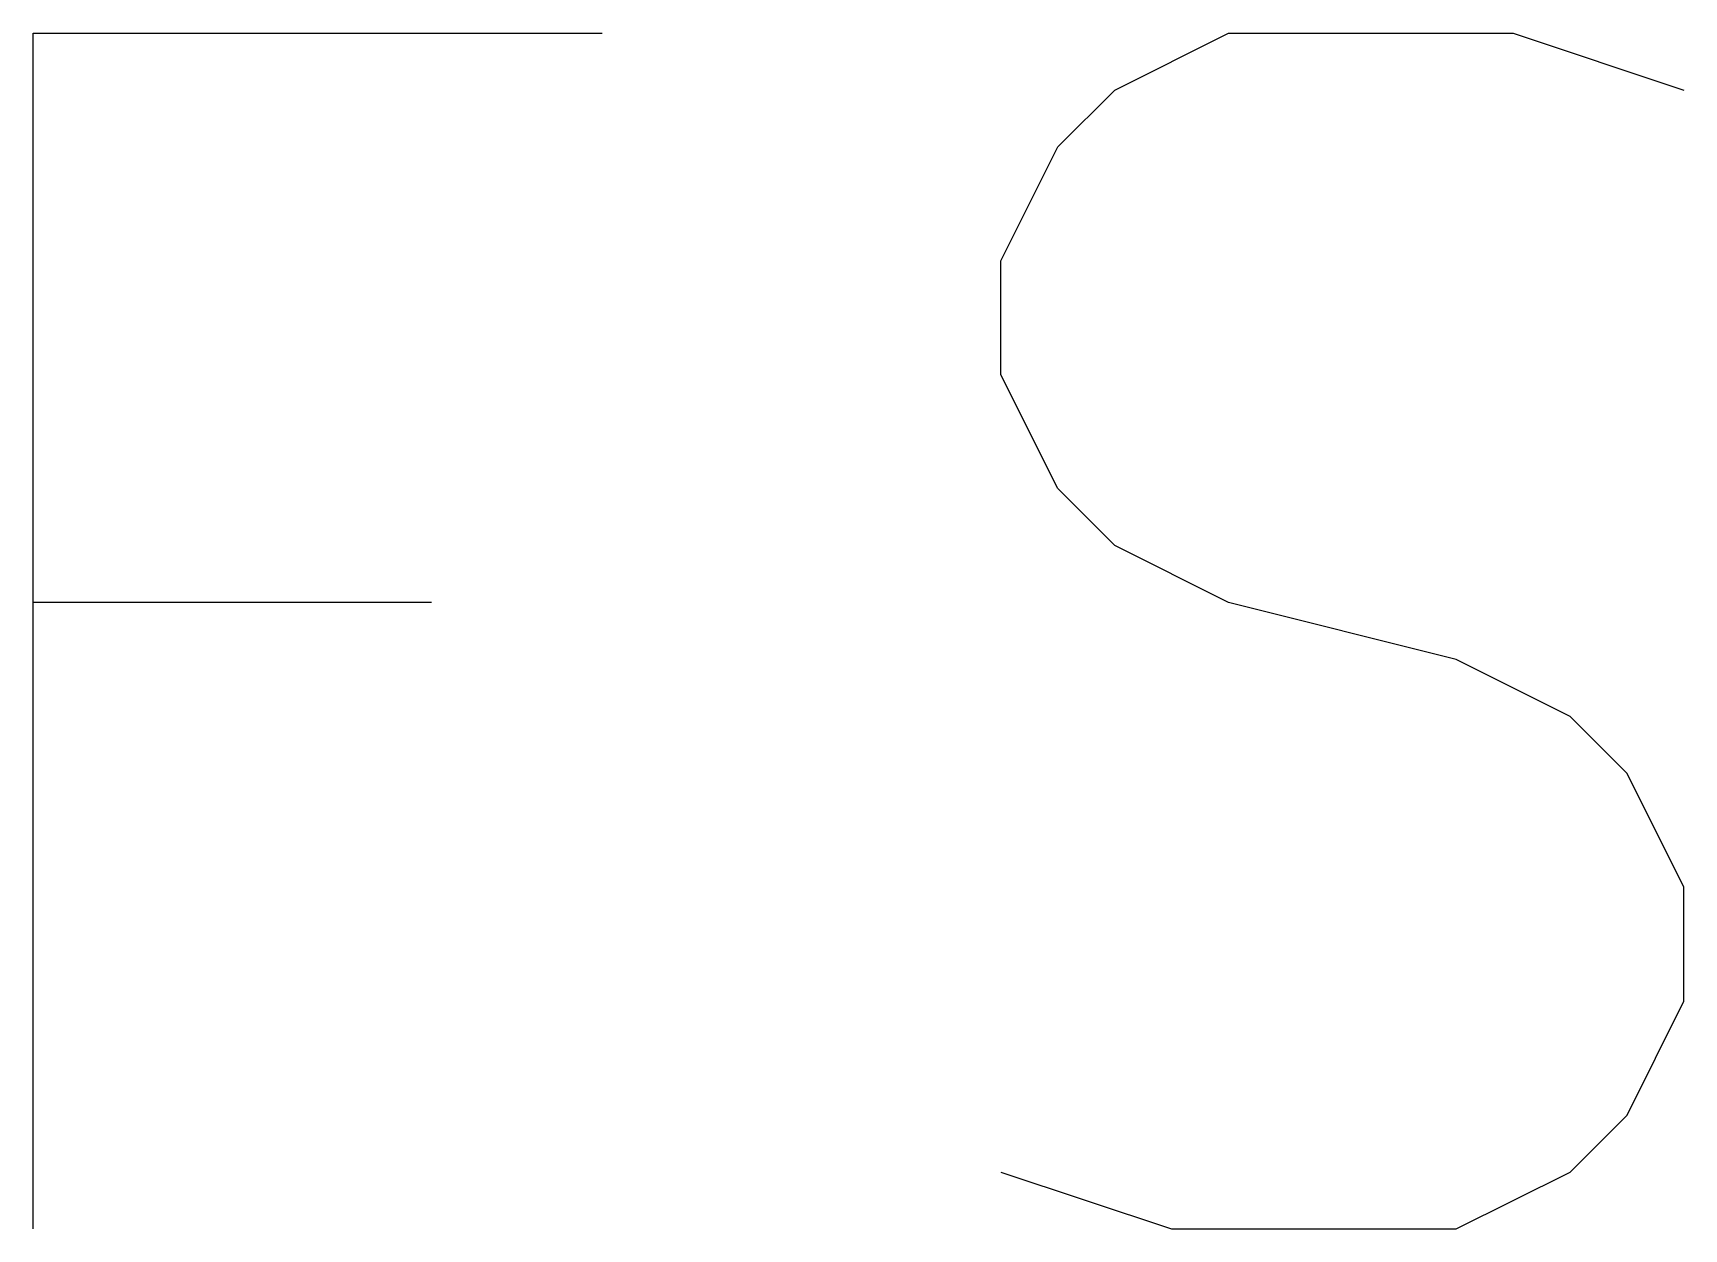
# Model space of a CAD drawing. Header units: inches. Extents: x 0.4 to 16.1, y -11.3 to -0.4.
# Drawn here: x 2.6 to 2.669, y -8.0428 to -7.9928 of the extents above; entities that cross this region are included whole.
import ezdxf

# ---------------------------------------------------------------- set-up
doc = ezdxf.new("R2010")
doc.units = ezdxf.units.IN
doc.header["$MEASUREMENT"] = 0
doc.layers.add('GREENSIXTYFIVE', color=129, linetype='CONTINUOUS')

msp = doc.modelspace()

# ---------------------------------------------------------------- linework, layer by layer
at = {"layer": 'GREENSIXTYFIVE', "linetype": 'CONTINUOUS'}
for p, q in [((2.599996, -8.042803), (2.599996, -7.992803)), ((2.599996, -7.992803), (2.623807, -7.992803)), ((2.599996, -8.042803), (2.599996, -7.992803)), ((2.599996, -7.992803), (2.623807, -7.992803)), ((2.645236, -7.995185), (2.65, -7.992803)), ((2.645236, -7.995185), (2.65, -7.992803)), ((2.65, -7.992803), (2.661902, -7.992803)), ((2.65, -7.992803), (2.661902, -7.992803)), ((2.661902, -7.992803), (2.669047, -7.995185)), ((2.661902, -7.992803), (2.669047, -7.995185)), ((2.642854, -7.997567), (2.645236, -7.995185)), ((2.642854, -7.997567), (2.645236, -7.995185)), ((2.640476, -8.002327), (2.642854, -7.997567)), ((2.640476, -8.002327), (2.642854, -7.997567)), ((2.640476, -8.007091), (2.640476, -8.002327)), ((2.640476, -8.007091), (2.640476, -8.002327)), ((2.642854, -8.01185), (2.640476, -8.007091)), ((2.642854, -8.01185), (2.640476, -8.007091)), ((2.645236, -8.014232), (2.642854, -8.01185)), ((2.645236, -8.014232), (2.642854, -8.01185)), ((2.65, -8.016614), (2.645236, -8.014232)), ((2.65, -8.016614), (2.645236, -8.014232)), ((2.616665, -8.016614), (2.599996, -8.016614)), ((2.616665, -8.016614), (2.599996, -8.016614)), ((2.659524, -8.018996), (2.65, -8.016614)), ((2.659524, -8.018996), (2.65, -8.016614)), ((2.664283, -8.021374), (2.659524, -8.018996)), ((2.664283, -8.021374), (2.659524, -8.018996)), ((2.666665, -8.023756), (2.664283, -8.021374)), ((2.666665, -8.023756), (2.664283, -8.021374)), ((2.669047, -8.02852), (2.666665, -8.023756)), ((2.669047, -8.02852), (2.666665, -8.023756)), ((2.669047, -8.03328), (2.669047, -8.02852)), ((2.669047, -8.03328), (2.669047, -8.02852)), ((2.666665, -8.038043), (2.669047, -8.03328)), ((2.666665, -8.038043), (2.669047, -8.03328)), ((2.664283, -8.040425), (2.666665, -8.038043)), ((2.664283, -8.040425), (2.666665, -8.038043)), ((2.640476, -8.040425), (2.647618, -8.042803)), ((2.640476, -8.040425), (2.647618, -8.042803)), ((2.659524, -8.042803), (2.664283, -8.040425)), ((2.659524, -8.042803), (2.664283, -8.040425)), ((2.647618, -8.042803), (2.659524, -8.042803)), ((2.647618, -8.042803), (2.659524, -8.042803))]:
    msp.add_line(p, q, dxfattribs=at)

doc.saveas('drawing.dxf')
